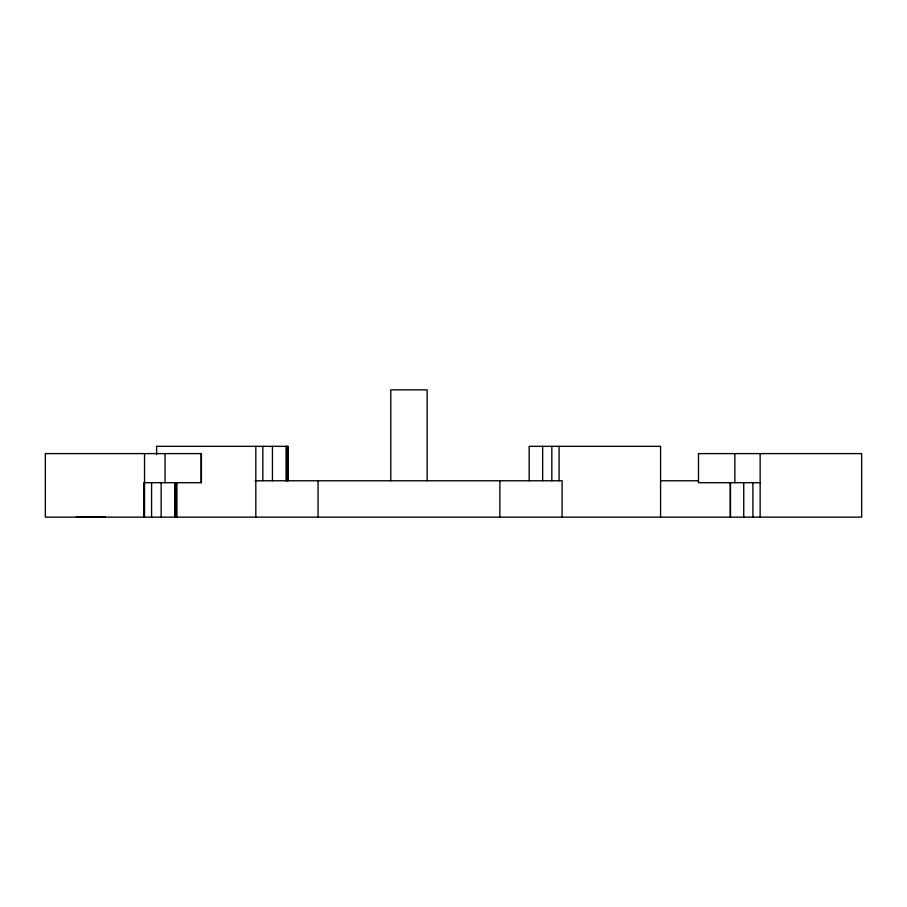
<?xml version="1.0" encoding="UTF-8"?>
<svg xmlns="http://www.w3.org/2000/svg" width="907" height="907" viewBox="0 0 907 907"><rect width="100%" height="100%" fill="white"/><g stroke="black" fill="none" stroke-linecap="round" stroke-linejoin="round"><path stroke-width="1.36" d="M255.094 480.767L562.102 480.767L562.102 517.137M660.579 480.767L698.379 480.767M760.145 482.694L698.492 482.694L698.492 453.602L861.65 453.602L861.65 517.137L45.35 517.137L45.35 453.602L201.411 453.602L201.411 482.694L143.816 482.694L143.816 517.137M76.256 517.013L105.348 517.013M760.145 453.602L760.145 517.137M752.901 482.694L752.901 517.137M743.74 482.694L743.74 517.137M734.851 453.602L734.851 482.694M730.498 482.694L730.498 517.137M730.237 482.694L730.237 517.137M660.579 517.137L660.579 446.335L529.166 446.335L529.166 480.767M559.075 446.335L559.075 480.767M551.819 446.335L551.819 480.767M542.658 446.335L542.658 480.767M499.87 480.767L499.87 517.137M427.14 480.767L427.14 389.863L390.781 389.863L390.781 480.767M318.062 480.767L318.062 517.137M288.041 480.767L288.041 446.335L156.628 446.335L156.628 454.6M287.791 446.335L287.791 480.767M286.487 446.335L286.487 480.767M286.238 446.335L286.238 480.767M272.44 446.335L272.44 480.767M262.86 446.335L262.86 480.767M255.819 446.335L255.819 517.137M201.105 453.602L201.105 482.694M176.763 482.694L176.763 517.137M176.502 482.694L176.502 517.137M175.21 482.694L175.21 517.137M174.96 482.694L174.96 517.137M165.051 453.602L165.051 482.694M161.163 482.694L161.163 517.137M151.582 482.694L151.582 517.137M144.542 453.602L144.542 517.137"/></g></svg>
